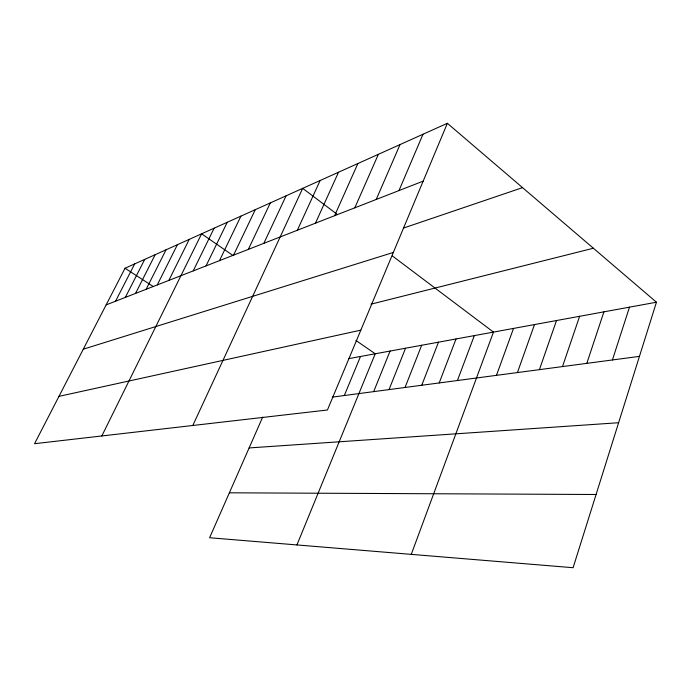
<?xml version="1.0" encoding="UTF-8"?>
<svg xmlns="http://www.w3.org/2000/svg" width="691" height="691" viewBox="0 0 691 691"><rect width="100%" height="100%" fill="white"/><g stroke="black" fill="none" stroke-linecap="round" stroke-linejoin="round"><path stroke-width="1.04" d="M447.362 123.292L327.43 409.996L34.55 443.708L125.036 268.246L447.362 123.292L656.45 302.217L573.098 567.708L209.606 537.736L262.675 417.131M612.425 359.959L629.492 307.158M586.814 363.354L603.917 311.848M562.5 366.584L579.619 316.305M539.403 369.65L556.505 320.538M517.421 372.561L534.497 324.58M496.475 375.343L513.508 328.424M411.275 554.363L493.469 332.095L392.428 255.972M457.425 380.525L474.328 335.61M439.191 382.944L456.017 338.961M421.752 385.258L438.483 342.183M405.047 387.47L421.674 345.258M389.033 389.594L405.557 348.212M373.667 391.633L390.087 351.054M296.931 544.931L375.222 353.775L355.943 340.456M344.317 395.528L360.503 356.478M398.992 190.569L422.987 134.253M376.25 199.449L400.029 144.574M354.82 207.81L378.366 154.318M334.591 215.713L357.886 163.525M315.459 223.176L338.504 172.249M297.346 230.25L320.132 180.506M192.806 425.492L302.684 188.349L337.484 214.573M263.85 243.327L286.1 195.812M248.337 249.382L270.319 202.904M233.558 255.152L255.281 209.667M219.479 260.645L240.934 216.119M206.048 265.888L227.235 222.286M193.212 270.898L214.141 228.177M101.836 435.961L201.599 233.808L232.945 255.463M168.837 280.416L189.239 239.371M157.263 284.934L177.406 244.692M146.172 289.261L166.056 249.797M135.54 293.416L155.173 254.685M125.339 297.398L144.73 259.384M115.544 301.216L134.685 263.902M106.138 304.895L423.16 181.137M403.38 228.099L522.551 187.632M83.291 349.188L393.334 252.448M370.981 304.17L593.37 248.242M58.968 396.358L360.832 330.143M348.376 358.698L656.45 302.217M332.293 397.126L639.451 356.375M249.114 447.941L618.618 422.728M229.369 492.813L596.083 494.497M125.036 268.246L153.333 286.575"/></g></svg>
